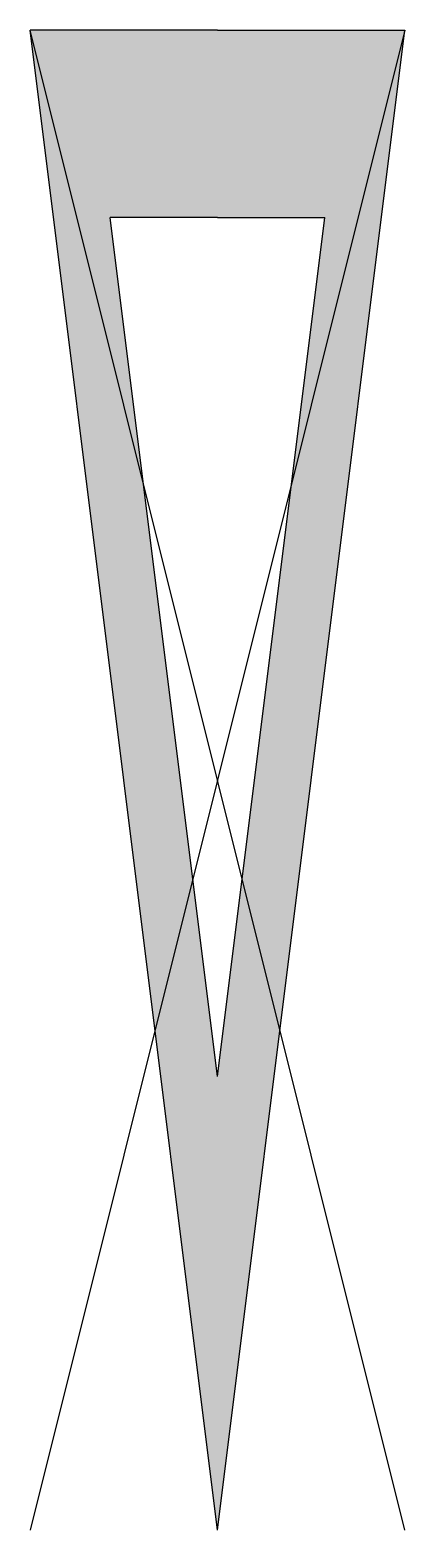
# Model space of a CAD drawing. Header units: metres. Extents: x -0.5 to 0.5, y 0 to 4.
import ezdxf

# ---------------------------------------------------------------- set-up
doc = ezdxf.new("R2010")
doc.units = ezdxf.units.M

msp = doc.modelspace()

# ---------------------------------------------------------------- hatches: boundary and pattern name
h = msp.add_hatch(color=256)
h.paths.add_polyline_path([(0.5, 4), (0, 4), (-0.5, 4), (0, 0)])
h.paths.add_polyline_path([(0.2863, 3.5), (0, 1.2093), (-0.2863, 3.5), (0, 3.5)], flags=16)

# ---------------------------------------------------------------- linework, layer by layer
for p, q in [((0, 0), (-0.5, 4)), ((0, 4), (-0.5, 4)), ((0, 0), (0.5, 4)), ((0, 4), (0.5, 4)), ((0, 1.2093), (-0.2863, 3.5)), ((0, 3.5), (-0.2863, 3.5)), ((0, 1.2093), (0.2863, 3.5)), ((0, 3.5), (0.2863, 3.5))]:
    msp.add_line(p, q)
at = {"flags": 128}
for points in [[(0.5, 0), (-0.5, 4)], [(0.5, 4), (-0.5, 0)]]:
    msp.add_lwpolyline(points, dxfattribs=at)

doc.saveas('drawing.dxf')
